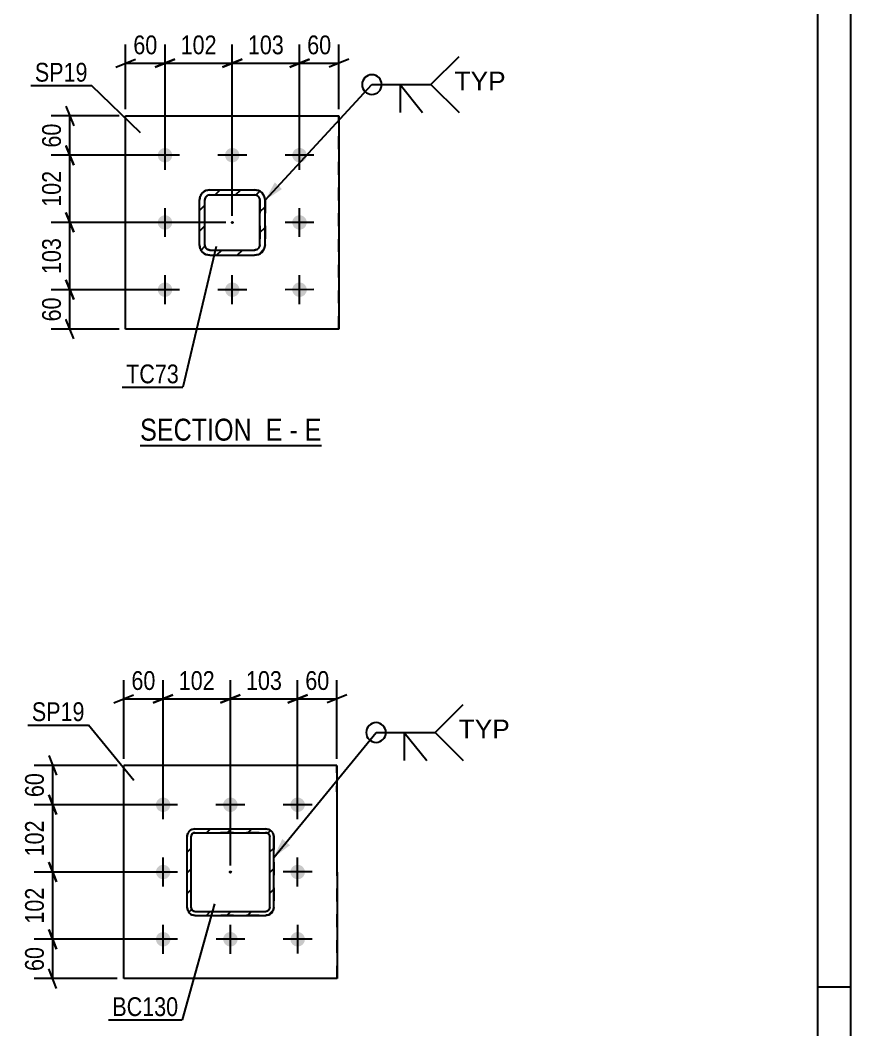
# Model space of a CAD drawing. Header units: millimetres. Extents: x -147 to 447, y -184 to 236.
# Drawn here: x 320.8 to 447.4, y -41.3 to 112.6 of the extents above; entities that cross this region are included whole.
import ezdxf

# ---------------------------------------------------------------- set-up
doc = ezdxf.new("R2010")
doc.units = ezdxf.units.MM
doc.linetypes.add('DXK_LINE_DOT2', pattern=[3.9198, 1.9599, -1.9599])
doc.linetypes.add('DXK_LINE_DOT3', pattern=[5.9187, 2.979, -0.9799, 0.9799, -0.9799])
doc.styles.add('Arial', font='arial.ttf', dxfattribs={"height": 0.2})
doc.styles.add('Arial Narrow', font='ARIALN.TTF', dxfattribs={"height": 0.2})

# ---------------------------------------------------------------- blocks, each defined once
blk = doc.blocks.new('Unknown-284876408-1134')
at = {"color": 5, "linetype": 'Continuous'}
for p, q in [((447.38, -183.85), (447.38, 236.15)), ((442.38, -178.85), (442.38, 231.15)), ((447.38, -34.85), (442.38, -34.85))]:
    blk.add_line(p, q, dxfattribs=at)
blk = doc.blocks.new('Unknown-284876408-16 - 8393')
at = {"color": 6, "linetype": 'Continuous'}
blk.add_line((339.06, 47.72), (366.7, 47.72), dxfattribs=at)
at = {"color": 0, "linetype": 'Continuous'}
for points in [[(357.16, 48.47), (357.16, 51.97), (339.06, 51.97), (339.06, 48.47)], [(360.77, 48.47), (360.77, 51.97), (358.21, 51.97), (358.21, 48.47)], [(363.1, 48.47), (363.1, 51.97), (361.82, 51.97), (361.82, 48.47)], [(366.7, 48.47), (366.7, 51.97), (364.15, 51.97), (364.15, 48.47)]]:
    blk.add_wipeout(points, dxfattribs=at)
at = {"color": 7, "linetype": 'Continuous', "style": 'Arial Narrow'}
for s, p in [('SECTION ', (339.06, 48.47)), ('E', (358.21, 48.47)), ('E', (364.15, 48.47)), ('-', (361.82, 48.47))]:
    blk.add_text(s, height=3.34, dxfattribs=at).set_placement(p)
blk = doc.blocks.new('Part-284876408-8237 - 8222')
at = {"linetype": 'Continuous'}
h = blk.add_hatch(dxfattribs=at)
h.set_pattern_fill('', scale=0.7, style=0, pattern_type=0)
h.set_pattern_definition([(45, (358.684, -23.794), (-1.57154, 1.57154), [])])
h.paths.add_polyline_path([(358.22, -23.89), (358.68, -23.79), (359.07, -23.53), (359.33, -23.14), (359.42, -22.69), (359.42, -11.89), (359.33, -11.43), (359.07, -11.04), (358.68, -10.78), (358.22, -10.69), (347.42, -10.69), (346.96, -10.78), (346.57, -11.04), (346.31, -11.43), (346.22, -11.89), (346.22, -22.69), (346.32, -23.15), (346.58, -23.54), (346.97, -23.8), (347.42, -23.89)])
h.paths.add_polyline_path([(347.42, -23.29), (347.2, -23.24), (347, -23.11), (346.87, -22.92), (346.82, -22.69), (346.82, -11.89), (346.87, -11.66), (347, -11.46), (347.19, -11.33), (347.42, -11.29), (358.22, -11.29), (358.45, -11.33), (358.65, -11.46), (358.78, -11.66), (358.82, -11.89), (358.82, -22.69), (358.78, -22.91), (358.65, -23.11), (358.45, -23.24), (358.22, -23.29)])
blk.add_hatch(color=246, dxfattribs=at).paths.add_polyline_path([(352.82, -17.39, -1), (352.82, -17.19, -1)])
at = {"color": 7, "linetype": 'DXK_LINE_DOT2'}
for p, q in [((346.96, -10.78), (347.42, -10.69)), ((347.42, -10.69), (358.22, -10.68)), ((358.22, -10.68), (358.68, -10.78)), ((346.22, -11.89), (346.31, -11.43)), ((346.23, -22.69), (346.22, -11.89)), ((346.87, -11.66), (346.82, -11.89)), ((346.83, -22.69), (346.82, -11.89)), ((347, -11.46), (346.87, -11.66)), ((347.19, -11.33), (347, -11.46)), ((347.42, -11.29), (347.19, -11.33)), ((347.42, -11.29), (358.22, -11.28)), ((358.45, -11.33), (358.22, -11.28)), ((358.65, -11.46), (358.45, -11.33)), ((358.78, -11.66), (358.65, -11.46)), ((358.68, -10.78), (358.68, -10.78)), ((358.82, -11.88), (358.78, -11.66)), ((358.83, -22.68), (358.82, -11.88)), ((359.33, -11.43), (359.33, -11.43)), ((359.33, -11.43), (359.42, -11.88)), ((359.42, -11.88), (359.43, -22.68)), ((346.32, -23.15), (346.23, -22.69)), ((346.83, -22.69), (346.87, -22.92)), ((346.87, -22.92), (347, -23.11)), ((358.65, -23.11), (358.78, -22.91)), ((358.78, -22.91), (358.83, -22.68)), ((359.43, -22.68), (359.33, -23.14)), ((347.43, -23.89), (346.97, -23.8)), ((347, -23.11), (347.2, -23.24)), ((347.2, -23.24), (347.43, -23.29)), ((347.43, -23.29), (358.23, -23.28)), ((347.43, -23.89), (358.23, -23.88)), ((358.23, -23.28), (358.45, -23.24)), ((358.68, -23.79), (358.23, -23.88)), ((358.45, -23.24), (358.65, -23.11))]:
    blk.add_line(p, q, dxfattribs=at)
at = {"color": 2, "linetype": 'Continuous'}
for p, q in [((347.42, -10.69), (346.96, -10.78)), ((347.42, -10.69), (347.42, -10.69)), ((347.42, -10.69), (358.22, -10.69)), ((358.22, -10.69), (358.22, -10.68)), ((358.68, -10.78), (358.22, -10.69)), ((346.31, -11.43), (346.22, -11.89)), ((346.22, -11.89), (346.22, -11.89)), ((346.22, -22.69), (346.22, -11.89)), ((346.82, -11.89), (346.87, -11.66)), ((346.82, -11.89), (346.82, -11.89)), ((346.82, -22.69), (346.82, -11.89)), ((346.87, -11.66), (347, -11.46)), ((347, -11.46), (347.19, -11.33)), ((347.19, -11.33), (347.42, -11.29)), ((347.42, -11.29), (347.42, -11.29)), ((347.42, -11.29), (358.22, -11.29)), ((358.22, -11.29), (358.22, -11.28)), ((358.22, -11.29), (358.45, -11.33)), ((358.45, -11.33), (358.65, -11.46)), ((358.65, -11.46), (358.78, -11.66)), ((358.78, -11.66), (358.82, -11.89)), ((358.82, -11.89), (358.82, -11.88)), ((358.82, -22.69), (358.82, -11.89)), ((359.42, -11.89), (359.33, -11.43)), ((359.42, -11.89), (359.42, -11.88)), ((359.42, -22.69), (359.42, -11.89)), ((346.22, -22.69), (346.23, -22.69)), ((346.22, -22.69), (346.32, -23.15)), ((346.82, -22.69), (346.83, -22.69)), ((346.87, -22.92), (346.82, -22.69)), ((347, -23.11), (346.87, -22.92)), ((358.78, -22.91), (358.65, -23.11)), ((358.82, -22.69), (358.78, -22.91)), ((358.82, -22.69), (358.83, -22.68)), ((359.33, -23.14), (359.42, -22.69)), ((359.42, -22.69), (359.43, -22.68)), ((346.97, -23.8), (347.42, -23.89)), ((347.2, -23.24), (347, -23.11)), ((347.42, -23.29), (347.2, -23.24)), ((347.42, -23.29), (347.43, -23.29)), ((347.42, -23.29), (358.22, -23.29)), ((347.42, -23.89), (347.43, -23.89)), ((347.42, -23.89), (358.22, -23.89)), ((358.45, -23.24), (358.22, -23.29)), ((358.22, -23.29), (358.23, -23.28)), ((358.22, -23.89), (358.68, -23.79)), ((358.22, -23.89), (358.23, -23.88)), ((358.65, -23.11), (358.45, -23.24))]:
    blk.add_line(p, q, dxfattribs=at)
at = {"color": 246, "linetype": 'DXK_LINE_DOT2'}
blk.add_line((352.83, -17.29), (352.82, -17.29), dxfattribs=at)
at = {"color": 7, "linetype": 'DXK_LINE_DOT3'}
blk.add_line((352.82, -17.29), (352.82, -17.29), dxfattribs=at)
at = {"color": 246, "linetype": 'Continuous'}
blk.add_circle((352.82, -17.29), 0.1, dxfattribs=at)
at = {"color": 7, "linetype": 'DXK_LINE_DOT2'}
for centre, start, end in [((347.42, -11.89), 112.5099, 157.5099), ((347.43, -22.69), 202.5099, 247.5099), ((358.23, -22.68), 292.5099, 337.5099)]:
    blk.add_arc(centre, 1.2, start, end, dxfattribs=at)
at = {"color": 2, "linetype": 'Continuous'}
for centre, start, end in [((347.42, -11.89), 112.5099, 157.5099), ((358.22, -11.89), 22.5099, 67.5099), ((347.42, -22.69), 202.5099, 247.5099), ((358.22, -22.69), 292.5099, 337.5099)]:
    blk.add_arc(centre, 1.2, start, end, dxfattribs=at)
blk = doc.blocks.new('Part-284876408-8238 - 8222')
at = {"color": 2, "linetype": 'Continuous'}
for p, q in [((369.07, -1.03), (336.57, -1.04)), ((336.57, -1.04), (336.57, -1.04)), ((336.58, -33.54), (336.57, -1.04)), ((369.07, -1.03), (369.07, -1.03)), ((369.07, -1.03), (369.08, -33.53)), ((369.08, -33.53), (336.58, -33.54)), ((336.58, -33.54), (336.58, -33.54)), ((369.08, -33.53), (369.08, -33.53))]:
    blk.add_line(p, q, dxfattribs=at)
at = {"color": 7, "linetype": 'DXK_LINE_DOT2'}
for p, q in [((369.07, -1.03), (336.57, -1.04)), ((336.58, -33.54), (336.57, -1.04)), ((369.08, -33.53), (369.07, -1.03)), ((369.08, -33.53), (336.58, -33.54))]:
    blk.add_line(p, q, dxfattribs=at)
blk = doc.blocks.new('Bolt-284876408-8288 - 8222')
at = {"linetype": 'Continuous'}
for points in [[(343.37, -6.28), (343.51, -6.46), (343.61, -6.67), (343.66, -6.9), (343.67, -7.13), (343.63, -7.35), (343.54, -7.56), (343.41, -7.75), (343.24, -7.91), (343.04, -8.03), (342.83, -8.11), (342.6, -8.14), (342.37, -8.12), (342.15, -8.05), (341.95, -7.94), (341.77, -7.79), (341.63, -7.61), (341.54, -7.4), (341.48, -7.18), (341.48, -6.95), (341.52, -6.72), (341.61, -6.51), (341.74, -6.32), (341.9, -6.16), (342.1, -6.04), (342.32, -5.97), (342.55, -5.94), (342.77, -5.96), (342.99, -6.02), (343.2, -6.13)], [(353.62, -6.28), (353.76, -6.46), (353.86, -6.67), (353.91, -6.89), (353.92, -7.12), (353.88, -7.35), (353.79, -7.56), (353.66, -7.75), (353.49, -7.91), (353.29, -8.03), (353.08, -8.11), (352.85, -8.14), (352.62, -8.12), (352.4, -8.05), (352.2, -7.94), (352.02, -7.79), (351.88, -7.61), (351.79, -7.4), (351.73, -7.18), (351.73, -6.95), (351.77, -6.72), (351.86, -6.51), (351.99, -6.32), (352.15, -6.16), (352.35, -6.04), (352.57, -5.97), (352.8, -5.94), (353.02, -5.95), (353.24, -6.02), (353.45, -6.13)], [(363.87, -6.28), (364.01, -6.46), (364.11, -6.67), (364.16, -6.89), (364.17, -7.12), (364.13, -7.35), (364.04, -7.56), (363.91, -7.75), (363.74, -7.91), (363.54, -8.03), (363.33, -8.1), (363.1, -8.13), (362.87, -8.12), (362.65, -8.05), (362.45, -7.94), (362.27, -7.79), (362.13, -7.61), (362.04, -7.4), (361.98, -7.18), (361.98, -6.95), (362.02, -6.72), (362.11, -6.51), (362.24, -6.32), (362.4, -6.16), (362.6, -6.04), (362.82, -5.96), (363.05, -5.93), (363.27, -5.95), (363.49, -6.02), (363.7, -6.13)], [(343.37, -16.53), (343.51, -16.71), (343.61, -16.92), (343.67, -17.15), (343.67, -17.38), (343.63, -17.6), (343.54, -17.81), (343.41, -18), (343.24, -18.16), (343.05, -18.28), (342.83, -18.36), (342.6, -18.39), (342.37, -18.37), (342.15, -18.3), (341.95, -18.19), (341.78, -18.04), (341.64, -17.86), (341.54, -17.65), (341.48, -17.43), (341.48, -17.2), (341.52, -16.97), (341.61, -16.76), (341.74, -16.57), (341.91, -16.41), (342.1, -16.29), (342.32, -16.22), (342.55, -16.19), (342.78, -16.21), (343, -16.27), (343.2, -16.38)], [(363.87, -16.53), (364.01, -16.71), (364.11, -16.92), (364.17, -17.14), (364.17, -17.37), (364.13, -17.6), (364.04, -17.81), (363.91, -18), (363.74, -18.16), (363.55, -18.28), (363.33, -18.35), (363.1, -18.38), (362.87, -18.37), (362.65, -18.3), (362.45, -18.19), (362.28, -18.04), (362.14, -17.86), (362.04, -17.65), (361.98, -17.43), (361.98, -17.2), (362.02, -16.97), (362.11, -16.76), (362.24, -16.57), (362.41, -16.41), (362.6, -16.29), (362.82, -16.21), (363.05, -16.18), (363.28, -16.2), (363.5, -16.27), (363.7, -16.38)], [(343.37, -26.78), (343.51, -26.96), (343.61, -27.17), (343.67, -27.4), (343.67, -27.63), (343.63, -27.85), (343.54, -28.06), (343.41, -28.25), (343.24, -28.41), (343.05, -28.53), (342.83, -28.61), (342.6, -28.64), (342.37, -28.62), (342.15, -28.55), (341.95, -28.44), (341.78, -28.29), (341.64, -28.11), (341.54, -27.9), (341.49, -27.68), (341.48, -27.45), (341.52, -27.22), (341.61, -27.01), (341.74, -26.82), (341.91, -26.66), (342.1, -26.54), (342.32, -26.47), (342.55, -26.44), (342.78, -26.46), (343, -26.52), (343.2, -26.63)], [(353.62, -26.78), (353.76, -26.96), (353.86, -27.17), (353.92, -27.39), (353.92, -27.62), (353.88, -27.85), (353.79, -28.06), (353.66, -28.25), (353.49, -28.41), (353.3, -28.53), (353.08, -28.61), (352.85, -28.64), (352.62, -28.62), (352.4, -28.55), (352.2, -28.44), (352.03, -28.29), (351.89, -28.11), (351.79, -27.9), (351.74, -27.68), (351.73, -27.45), (351.77, -27.22), (351.86, -27.01), (351.99, -26.82), (352.16, -26.66), (352.35, -26.54), (352.57, -26.47), (352.8, -26.44), (353.03, -26.45), (353.25, -26.52), (353.45, -26.63)], [(363.87, -26.78), (364.01, -26.96), (364.11, -27.17), (364.17, -27.39), (364.17, -27.62), (364.13, -27.85), (364.04, -28.06), (363.91, -28.25), (363.74, -28.41), (363.55, -28.53), (363.33, -28.6), (363.1, -28.63), (362.87, -28.62), (362.65, -28.55), (362.45, -28.44), (362.28, -28.29), (362.14, -28.11), (362.04, -27.9), (361.99, -27.68), (361.98, -27.45), (362.02, -27.22), (362.11, -27.01), (362.24, -26.82), (362.41, -26.66), (362.6, -26.54), (362.82, -26.46), (363.05, -26.43), (363.28, -26.45), (363.5, -26.52), (363.7, -26.63)]]:
    blk.add_hatch(color=1, dxfattribs=at).paths.add_polyline_path(points)
at = {"color": 1, "linetype": 'Continuous'}
for p, q in [((342.57, -9.24), (342.57, -4.84)), ((352.82, -9.24), (352.82, -4.84)), ((363.07, -9.23), (363.07, -4.83)), ((344.77, -7.04), (340.37, -7.04)), ((355.02, -7.04), (350.62, -7.04)), ((365.27, -7.03), (360.87, -7.03)), ((342.57, -19.49), (342.57, -15.09)), ((363.07, -19.48), (363.07, -15.08)), ((344.77, -17.29), (340.37, -17.29)), ((365.27, -17.28), (360.87, -17.28)), ((342.58, -29.74), (342.58, -25.34)), ((352.83, -29.74), (352.83, -25.34)), ((363.08, -29.73), (363.08, -25.33)), ((344.78, -27.54), (340.38, -27.54)), ((355.03, -27.54), (350.63, -27.54)), ((365.28, -27.53), (360.88, -27.53))]:
    blk.add_line(p, q, dxfattribs=at)
blk = doc.blocks.new('Part-284876408-8407 - 8393')
at = {"linetype": 'Continuous'}
h = blk.add_hatch(dxfattribs=at)
h.set_pattern_fill('', scale=0.7, style=0, pattern_type=0)
h.set_pattern_definition([(45, (357.121, 76.8457), (-1.57154, 1.57154), [])])
h.paths.add_polyline_path([(356.51, 76.72), (357.12, 76.85), (357.64, 77.19), (357.99, 77.71), (358.11, 78.32), (358.11, 85.12), (357.99, 85.74), (357.64, 86.26), (357.12, 86.6), (356.51, 86.72), (349.71, 86.72), (349.09, 86.6), (348.58, 86.25), (348.23, 85.73), (348.11, 85.12), (348.11, 78.32), (348.23, 77.71), (348.58, 77.19), (349.1, 76.84), (349.71, 76.72)])
h.paths.add_polyline_path([(349.71, 77.52), (349.4, 77.58), (349.14, 77.76), (348.97, 78.02), (348.91, 78.32), (348.91, 85.12), (348.97, 85.43), (349.14, 85.69), (349.4, 85.86), (349.71, 85.92), (356.51, 85.92), (356.81, 85.86), (357.07, 85.69), (357.25, 85.43), (357.31, 85.12), (357.31, 78.32), (357.25, 78.02), (357.07, 77.76), (356.81, 77.58), (356.51, 77.52)])
blk.add_hatch(color=246, dxfattribs=at).paths.add_polyline_path([(353.11, 81.62, -1), (353.11, 81.82, -1)])
at = {"color": 2, "linetype": 'Continuous'}
for p, q in [((349.71, 86.72), (349.09, 86.6)), ((349.71, 86.72), (349.71, 86.72)), ((349.71, 86.72), (356.51, 86.72)), ((356.51, 86.72), (356.51, 86.72)), ((357.12, 86.6), (356.51, 86.72)), ((348.23, 85.73), (348.11, 85.12)), ((348.11, 85.12), (348.11, 85.12)), ((348.11, 78.32), (348.11, 85.12)), ((348.91, 85.12), (348.97, 85.43)), ((348.91, 85.12), (348.91, 85.12)), ((348.91, 78.32), (348.91, 85.12)), ((349.4, 85.86), (349.71, 85.92)), ((349.71, 85.92), (349.71, 85.92)), ((349.71, 85.92), (356.51, 85.92)), ((356.51, 85.92), (356.51, 85.92)), ((356.51, 85.92), (356.81, 85.86)), ((357.25, 85.43), (357.31, 85.12)), ((357.31, 85.12), (357.31, 85.12)), ((357.31, 78.32), (357.31, 85.12)), ((358.11, 85.12), (357.99, 85.74)), ((358.11, 85.12), (358.11, 85.12)), ((358.11, 78.32), (358.11, 85.12)), ((348.11, 78.32), (348.11, 78.32)), ((348.11, 78.32), (348.23, 77.71)), ((348.91, 78.32), (348.91, 78.32)), ((348.97, 78.02), (348.91, 78.32)), ((349.71, 77.52), (349.4, 77.58)), ((349.71, 77.52), (349.71, 77.52)), ((349.71, 77.52), (356.51, 77.52)), ((356.81, 77.58), (356.51, 77.52)), ((356.51, 77.52), (356.51, 77.52)), ((357.31, 78.32), (357.25, 78.02)), ((357.31, 78.32), (357.31, 78.32)), ((357.99, 77.71), (358.11, 78.32)), ((358.11, 78.32), (358.11, 78.32)), ((349.1, 76.84), (349.71, 76.72)), ((349.71, 76.72), (349.71, 76.72)), ((349.71, 76.72), (356.51, 76.72)), ((356.51, 76.72), (357.12, 76.85)), ((356.51, 76.72), (356.51, 76.72))]:
    blk.add_line(p, q, dxfattribs=at)
at = {"color": 7, "linetype": 'DXK_LINE_DOT2'}
for p, q in [((349.1, 86.6), (349.71, 86.72)), ((349.71, 86.72), (356.51, 86.72)), ((356.51, 86.72), (357.12, 86.6)), ((348.11, 85.12), (348.23, 85.73)), ((348.11, 78.32), (348.11, 85.12)), ((348.97, 85.43), (348.91, 85.12)), ((348.91, 78.32), (348.91, 85.12)), ((349.71, 85.92), (349.4, 85.86)), ((349.71, 85.92), (356.51, 85.92)), ((356.81, 85.86), (356.51, 85.92)), ((357.31, 85.12), (357.25, 85.43)), ((357.25, 85.43), (357.25, 85.43)), ((357.31, 85.12), (357.31, 78.32)), ((357.99, 85.74), (357.99, 85.74)), ((357.99, 85.74), (358.11, 85.12)), ((358.11, 85.12), (358.11, 78.32)), ((348.23, 77.71), (348.11, 78.32)), ((348.91, 78.32), (348.97, 78.02)), ((349.4, 77.58), (349.71, 77.52)), ((349.71, 77.52), (356.51, 77.52)), ((356.51, 77.52), (356.82, 77.58)), ((357.25, 78.02), (357.31, 78.32)), ((357.31, 78.32), (357.31, 78.32)), ((358.11, 78.32), (357.99, 77.71)), ((358.11, 78.32), (358.11, 78.32)), ((349.71, 76.72), (349.1, 76.84)), ((349.71, 76.72), (356.51, 76.72)), ((357.12, 76.85), (356.51, 76.72))]:
    blk.add_line(p, q, dxfattribs=at)
at = {"color": 7, "linetype": 'DXK_LINE_DOT3'}
blk.add_line((353.11, 81.72), (353.11, 81.72), dxfattribs=at)
at = {"color": 246, "linetype": 'DXK_LINE_DOT2'}
blk.add_line((353.11, 81.72), (353.11, 81.72), dxfattribs=at)
at = {"color": 246, "linetype": 'Continuous'}
blk.add_circle((353.11, 81.72), 0.1, dxfattribs=at)
at = {"color": 7, "linetype": 'DXK_LINE_DOT2'}
for centre, radius, start, end in [((349.71, 85.12), 1.6, 112.5099, 157.5099), ((356.51, 85.12), 1.6, 22.5099, 67.5099), ((349.71, 85.12), 0.8, 112.5099, 157.5099), ((356.51, 85.12), 0.8, 22.5099, 67.5099), ((349.71, 78.32), 1.6, 202.5099, 247.5099), ((349.71, 78.32), 0.8, 202.5099, 247.5099), ((356.51, 78.32), 0.8, 292.5099, 337.5099), ((356.51, 78.32), 1.6, 292.5099, 337.5099)]:
    blk.add_arc(centre, radius, start, end, dxfattribs=at)
at = {"color": 2, "linetype": 'Continuous'}
for centre, radius, start, end in [((349.71, 85.12), 1.6, 112.5099, 157.5099), ((356.51, 85.12), 1.6, 22.5099, 67.5099), ((349.71, 85.12), 0.8, 112.5099, 157.5099), ((356.51, 85.12), 0.8, 22.5099, 67.5099), ((349.71, 78.32), 1.6, 202.5099, 247.5099), ((349.71, 78.32), 0.8, 202.5099, 247.5099), ((356.51, 78.32), 0.8, 292.5099, 337.5099), ((356.51, 78.32), 1.6, 292.5099, 337.5099)]:
    blk.add_arc(centre, radius, start, end, dxfattribs=at)
blk = doc.blocks.new('Part-284876408-8411 - 8393')
at = {"color": 2, "linetype": 'Continuous'}
for p, q in [((336.86, 97.97), (369.36, 97.98)), ((336.86, 65.47), (336.86, 97.97)), ((369.36, 97.98), (369.36, 97.98)), ((369.36, 97.98), (369.36, 65.48)), ((369.36, 65.48), (336.86, 65.47)), ((369.36, 65.48), (369.36, 65.48))]:
    blk.add_line(p, q, dxfattribs=at)
at = {"color": 7, "linetype": 'DXK_LINE_DOT2'}
for p, q in [((336.86, 65.47), (336.86, 97.97)), ((369.36, 65.48), (369.36, 97.98)), ((369.36, 97.98), (369.36, 97.98)), ((369.36, 65.48), (369.36, 65.48))]:
    blk.add_line(p, q, dxfattribs=at)
blk = doc.blocks.new('Bolt-284876408-8461 - 8393')
at = {"linetype": 'Continuous'}
for points in [[(343.96, 91.97), (343.93, 91.74), (343.86, 91.52), (343.75, 91.33), (343.59, 91.15), (343.41, 91.02), (343.2, 90.93), (342.97, 90.88), (342.74, 90.88), (342.52, 90.93), (342.31, 91.02), (342.12, 91.15), (341.97, 91.32), (341.85, 91.52), (341.78, 91.74), (341.76, 91.97), (341.78, 92.2), (341.85, 92.42), (341.97, 92.62), (342.12, 92.79), (342.31, 92.92), (342.52, 93.02), (342.74, 93.07), (342.97, 93.07), (343.2, 93.02), (343.41, 92.92), (343.59, 92.79), (343.75, 92.62), (343.86, 92.42), (343.93, 92.2)], [(354.21, 91.97), (354.18, 91.74), (354.11, 91.53), (354, 91.33), (353.84, 91.16), (353.66, 91.02), (353.45, 90.93), (353.22, 90.88), (352.99, 90.88), (352.77, 90.93), (352.56, 91.02), (352.37, 91.16), (352.22, 91.33), (352.1, 91.53), (352.03, 91.74), (352.01, 91.97), (352.03, 92.2), (352.1, 92.42), (352.22, 92.62), (352.37, 92.79), (352.56, 92.93), (352.77, 93.02), (352.99, 93.07), (353.22, 93.07), (353.45, 93.02), (353.66, 92.93), (353.84, 92.79), (354, 92.62), (354.11, 92.42), (354.18, 92.2)], [(364.46, 91.98), (364.43, 91.75), (364.36, 91.53), (364.25, 91.33), (364.09, 91.16), (363.91, 91.02), (363.7, 90.93), (363.47, 90.88), (363.24, 90.88), (363.02, 90.93), (362.81, 91.02), (362.62, 91.16), (362.47, 91.33), (362.35, 91.53), (362.28, 91.75), (362.26, 91.97), (362.28, 92.2), (362.35, 92.42), (362.47, 92.62), (362.62, 92.79), (362.81, 92.93), (363.02, 93.02), (363.24, 93.07), (363.47, 93.07), (363.7, 93.02), (363.91, 92.93), (364.09, 92.79), (364.25, 92.62), (364.36, 92.42), (364.43, 92.2)], [(343.96, 81.72), (343.93, 81.49), (343.86, 81.27), (343.75, 81.08), (343.59, 80.9), (343.41, 80.77), (343.2, 80.68), (342.97, 80.63), (342.74, 80.63), (342.52, 80.68), (342.31, 80.77), (342.12, 80.9), (341.97, 81.07), (341.85, 81.27), (341.78, 81.49), (341.76, 81.72), (341.78, 81.95), (341.85, 82.17), (341.97, 82.37), (342.12, 82.54), (342.31, 82.67), (342.52, 82.77), (342.74, 82.82), (342.97, 82.82), (343.2, 82.77), (343.41, 82.67), (343.59, 82.54), (343.75, 82.37), (343.86, 82.17), (343.93, 81.95)], [(364.46, 81.73), (364.43, 81.5), (364.36, 81.28), (364.25, 81.08), (364.09, 80.91), (363.91, 80.77), (363.7, 80.68), (363.47, 80.63), (363.24, 80.63), (363.02, 80.68), (362.81, 80.77), (362.62, 80.91), (362.47, 81.08), (362.35, 81.28), (362.28, 81.5), (362.26, 81.72), (362.28, 81.95), (362.35, 82.17), (362.47, 82.37), (362.62, 82.54), (362.81, 82.68), (363.02, 82.77), (363.24, 82.82), (363.47, 82.82), (363.7, 82.77), (363.91, 82.68), (364.09, 82.54), (364.25, 82.37), (364.36, 82.17), (364.43, 81.95)], [(343.96, 71.47), (343.94, 71.24), (343.87, 71.02), (343.75, 70.83), (343.6, 70.65), (343.41, 70.52), (343.2, 70.43), (342.98, 70.38), (342.75, 70.38), (342.52, 70.43), (342.31, 70.52), (342.12, 70.65), (341.97, 70.82), (341.86, 71.02), (341.78, 71.24), (341.76, 71.47), (341.78, 71.7), (341.86, 71.92), (341.97, 72.12), (342.12, 72.29), (342.31, 72.42), (342.52, 72.52), (342.75, 72.57), (342.98, 72.57), (343.2, 72.52), (343.41, 72.42), (343.6, 72.29), (343.75, 72.12), (343.87, 71.92), (343.94, 71.7)], [(354.21, 71.47), (354.19, 71.24), (354.12, 71.03), (354, 70.83), (353.85, 70.66), (353.66, 70.52), (353.45, 70.43), (353.23, 70.38), (353, 70.38), (352.77, 70.43), (352.56, 70.52), (352.37, 70.66), (352.22, 70.83), (352.11, 71.03), (352.03, 71.24), (352.01, 71.47), (352.03, 71.7), (352.11, 71.92), (352.22, 72.12), (352.37, 72.29), (352.56, 72.43), (352.77, 72.52), (353, 72.57), (353.23, 72.57), (353.45, 72.52), (353.66, 72.43), (353.85, 72.29), (354, 72.12), (354.12, 71.92), (354.19, 71.7)], [(364.46, 71.48), (364.44, 71.25), (364.37, 71.03), (364.25, 70.83), (364.1, 70.66), (363.91, 70.52), (363.7, 70.43), (363.48, 70.38), (363.25, 70.38), (363.02, 70.43), (362.81, 70.52), (362.62, 70.66), (362.47, 70.83), (362.36, 71.03), (362.28, 71.25), (362.26, 71.47), (362.28, 71.7), (362.36, 71.92), (362.47, 72.12), (362.62, 72.29), (362.81, 72.43), (363.02, 72.52), (363.25, 72.57), (363.48, 72.57), (363.7, 72.52), (363.91, 72.43), (364.1, 72.29), (364.25, 72.12), (364.37, 71.92), (364.44, 71.7)]]:
    blk.add_hatch(color=1, dxfattribs=at).paths.add_polyline_path(points)
at = {"color": 1, "linetype": 'Continuous'}
for p, q in [((342.86, 89.77), (342.86, 94.17)), ((353.11, 89.77), (353.11, 94.17)), ((363.36, 89.77), (363.36, 94.17)), ((345.06, 91.97), (340.66, 91.97)), ((355.31, 91.97), (350.91, 91.97)), ((365.56, 91.98), (361.16, 91.97)), ((342.86, 79.52), (342.86, 83.92)), ((363.36, 79.52), (363.36, 83.92)), ((345.06, 81.72), (340.66, 81.72)), ((365.56, 81.73), (361.16, 81.72)), ((342.86, 69.27), (342.86, 73.67)), ((353.11, 69.27), (353.11, 73.67)), ((363.36, 69.27), (363.36, 73.67)), ((345.06, 71.47), (340.66, 71.47)), ((355.31, 71.47), (350.91, 71.47)), ((365.56, 71.48), (361.16, 71.47))]:
    blk.add_line(p, q, dxfattribs=at)
blk = doc.blocks.new('StraightDimension-284876408-9224 - 8222')
at = {"color": 7, "linetype": 'Continuous'}
for p, q in [((363.07, -6.03), (363.07, 11.97)), ((369.07, -0.03), (369.07, 11.97)), ((361.57, 8.52), (364.57, 9.72)), ((370.57, 9.72), (367.57, 8.52)), ((363.07, 9.12), (369.07, 9.12))]:
    blk.add_line(p, q, dxfattribs=at)
at = {"color": 0}
blk.add_wipeout([(368.5, 9.87), (368.5, 14.07), (363.64, 14.07), (363.64, 9.87)], dxfattribs=at)
at = {"color": 3, "style": 'Arial Narrow'}
blk.add_text('60', height=2.863, dxfattribs=at).set_placement((364.24, 10.47))
blk = doc.blocks.new('StraightDimension-284876408-9225 - 8222')
at = {"color": 7, "linetype": 'Continuous'}
for p, q in [((352.82, -16.29), (352.82, 11.97)), ((363.07, -6.03), (363.07, 11.97)), ((351.32, 8.52), (354.32, 9.72)), ((364.57, 9.72), (361.57, 8.52)), ((352.82, 9.12), (363.07, 9.12))]:
    blk.add_line(p, q, dxfattribs=at)
at = {"color": 0}
blk.add_wipeout([(361.29, 9.87), (361.29, 14.07), (354.6, 14.07), (354.6, 9.87)], dxfattribs=at)
at = {"color": 3, "style": 'Arial Narrow'}
blk.add_text('103', height=2.863, dxfattribs=at).set_placement((355.2, 10.47))
blk = doc.blocks.new('StraightDimension-284876408-9226 - 8222')
at = {"color": 7, "linetype": 'Continuous'}
for p, q in [((342.57, -6.04), (342.57, 11.97)), ((352.82, -16.29), (352.82, 11.97)), ((341.07, 8.52), (344.07, 9.72)), ((354.32, 9.72), (351.32, 8.52)), ((342.57, 9.12), (352.82, 9.12))]:
    blk.add_line(p, q, dxfattribs=at)
at = {"color": 0}
blk.add_wipeout([(351.04, 9.87), (351.04, 14.07), (344.35, 14.07), (344.35, 9.87)], dxfattribs=at)
at = {"color": 3, "style": 'Arial Narrow'}
blk.add_text('102', height=2.863, dxfattribs=at).set_placement((344.95, 10.47))
blk = doc.blocks.new('StraightDimension-284876408-9227 - 8222')
at = {"color": 7, "linetype": 'Continuous'}
for p, q in [((336.57, -0.04), (336.57, 11.97)), ((342.57, -6.04), (342.57, 11.97)), ((335.07, 8.52), (338.07, 9.72)), ((344.07, 9.72), (341.07, 8.52)), ((336.57, 9.12), (342.57, 9.12))]:
    blk.add_line(p, q, dxfattribs=at)
at = {"color": 0}
blk.add_wipeout([(342, 9.87), (342, 14.07), (337.14, 14.07), (337.14, 9.87)], dxfattribs=at)
at = {"color": 3, "style": 'Arial Narrow'}
blk.add_text('60', height=2.863, dxfattribs=at).set_placement((337.74, 10.47))
blk = doc.blocks.new('StraightDimension-284876408-9261 - 8222')
at = {"color": 7, "linetype": 'Continuous'}
for p, q in [((325.14, 0.46), (326.34, -2.54)), ((335.57, -1.04), (322.89, -1.04)), ((325.74, -7.04), (325.74, -1.04)), ((326.34, -8.54), (325.14, -5.54)), ((341.57, -7.04), (322.89, -7.04))]:
    blk.add_line(p, q, dxfattribs=at)
at = {"color": 0}
blk.add_wipeout([(324.99, -1.61), (320.79, -1.61), (320.79, -6.47), (324.99, -6.47)], dxfattribs=at)
at = {"color": 3, "style": 'Arial Narrow'}
blk.add_text('60', height=2.863, rotation=90.0002, dxfattribs=at).set_placement((324.39, -5.87))
blk = doc.blocks.new('StraightDimension-284876408-9262 - 8222')
at = {"color": 7, "linetype": 'Continuous'}
for p, q in [((325.14, -5.54), (326.34, -8.54)), ((341.57, -7.04), (322.89, -7.04)), ((325.74, -17.29), (325.74, -7.04)), ((326.34, -18.79), (325.14, -15.79)), ((341.57, -17.29), (322.89, -17.29))]:
    blk.add_line(p, q, dxfattribs=at)
at = {"color": 0}
blk.add_wipeout([(324.99, -8.82), (320.79, -8.82), (320.79, -15.5), (324.99, -15.5)], dxfattribs=at)
at = {"color": 3, "style": 'Arial Narrow'}
blk.add_text('102', height=2.863, rotation=90.0002, dxfattribs=at).set_placement((324.39, -14.9))
blk = doc.blocks.new('StraightDimension-284876408-9263 - 8222')
at = {"color": 7, "linetype": 'Continuous'}
for p, q in [((325.14, -15.79), (326.34, -18.79)), ((341.57, -17.29), (322.89, -17.29)), ((325.74, -27.54), (325.74, -17.29)), ((326.34, -29.04), (325.14, -26.04)), ((341.58, -27.54), (322.89, -27.54))]:
    blk.add_line(p, q, dxfattribs=at)
at = {"color": 0}
blk.add_wipeout([(324.99, -19.07), (320.79, -19.07), (320.79, -25.75), (324.99, -25.75)], dxfattribs=at)
at = {"color": 3, "style": 'Arial Narrow'}
blk.add_text('102', height=2.863, rotation=90.0002, dxfattribs=at).set_placement((324.39, -25.15))
blk = doc.blocks.new('StraightDimension-284876408-9264 - 8222')
at = {"color": 7, "linetype": 'Continuous'}
for p, q in [((325.14, -26.04), (326.34, -29.04)), ((341.58, -27.54), (322.89, -27.54)), ((325.74, -33.54), (325.74, -27.54)), ((326.34, -35.04), (325.14, -32.04)), ((335.58, -33.54), (322.89, -33.54))]:
    blk.add_line(p, q, dxfattribs=at)
at = {"color": 0}
blk.add_wipeout([(324.99, -28.11), (320.79, -28.11), (320.79, -32.97), (324.99, -32.97)], dxfattribs=at)
at = {"color": 3, "style": 'Arial Narrow'}
blk.add_text('60', height=2.863, rotation=90.0002, dxfattribs=at).set_placement((324.39, -32.37))
blk = doc.blocks.new('StraightDimension-284876408-8826 - 8393')
at = {"color": 7, "linetype": 'Continuous'}
for p, q in [((353.1, 82.72), (353.1, 108.86)), ((363.36, 92.97), (363.36, 108.86)), ((351.6, 105.41), (354.6, 106.61)), ((364.86, 106.61), (361.86, 105.41)), ((353.1, 106.01), (363.36, 106.01))]:
    blk.add_line(p, q, dxfattribs=at)
at = {"color": 0}
blk.add_wipeout([(361.57, 106.76), (361.57, 110.96), (354.89, 110.96), (354.89, 106.76)], dxfattribs=at)
at = {"color": 3, "style": 'Arial Narrow'}
blk.add_text('103', height=2.863, dxfattribs=at).set_placement((355.49, 107.36))
blk = doc.blocks.new('StraightDimension-284876408-8828 - 8393')
at = {"color": 7, "linetype": 'Continuous'}
for p, q in [((336.86, 98.97), (336.86, 108.86)), ((342.86, 92.97), (342.86, 108.86)), ((335.36, 105.41), (338.36, 106.61)), ((344.36, 106.61), (341.36, 105.41)), ((336.86, 106.01), (342.86, 106.01))]:
    blk.add_line(p, q, dxfattribs=at)
at = {"color": 0}
blk.add_wipeout([(342.28, 106.76), (342.28, 110.96), (337.43, 110.96), (337.43, 106.76)], dxfattribs=at)
at = {"color": 3, "style": 'Arial Narrow'}
blk.add_text('60', height=2.863, dxfattribs=at).set_placement((338.03, 107.36))
blk = doc.blocks.new('StraightDimension-284876408-8867 - 8393')
at = {"color": 7, "linetype": 'Continuous'}
for p, q in [((327.74, 83.22), (328.94, 80.22)), ((352.11, 81.72), (325.49, 81.72)), ((328.34, 71.47), (328.34, 81.72)), ((328.94, 69.97), (327.74, 72.97)), ((341.86, 71.47), (325.49, 71.47))]:
    blk.add_line(p, q, dxfattribs=at)
at = {"color": 0}
blk.add_wipeout([(327.59, 79.94), (323.39, 79.94), (323.39, 73.26), (327.59, 73.26)], dxfattribs=at)
at = {"color": 3, "style": 'Arial Narrow'}
blk.add_text('103', height=2.863, rotation=90.0002, dxfattribs=at).set_placement((326.99, 73.86))
blk = doc.blocks.new('StraightDimension-284876408-8825 - 8393')
at = {"color": 7, "linetype": 'Continuous'}
for p, q in [((363.36, 92.97), (363.36, 108.86)), ((369.36, 98.98), (369.36, 108.86)), ((361.86, 105.41), (364.86, 106.61)), ((370.86, 106.61), (367.86, 105.41)), ((363.36, 106.01), (369.36, 106.01))]:
    blk.add_line(p, q, dxfattribs=at)
at = {"color": 0}
blk.add_wipeout([(368.78, 106.76), (368.78, 110.96), (363.93, 110.96), (363.93, 106.76)], dxfattribs=at)
at = {"color": 3, "style": 'Arial Narrow'}
blk.add_text('60', height=2.863, dxfattribs=at).set_placement((364.53, 107.36))
blk = doc.blocks.new('StraightDimension-284876408-8827 - 8393')
at = {"color": 7, "linetype": 'Continuous'}
for p, q in [((342.86, 92.97), (342.86, 108.86)), ((353.1, 82.72), (353.1, 108.86)), ((341.36, 105.41), (344.36, 106.61)), ((354.6, 106.61), (351.6, 105.41)), ((342.86, 106.01), (353.1, 106.01))]:
    blk.add_line(p, q, dxfattribs=at)
at = {"color": 0}
blk.add_wipeout([(351.32, 106.76), (351.32, 110.96), (344.64, 110.96), (344.64, 106.76)], dxfattribs=at)
at = {"color": 3, "style": 'Arial Narrow'}
blk.add_text('102', height=2.863, dxfattribs=at).set_placement((345.24, 107.36))
blk = doc.blocks.new('StraightDimension-284876408-8865 - 8393')
at = {"color": 7, "linetype": 'Continuous'}
for p, q in [((327.74, 99.47), (328.94, 96.47)), ((335.86, 97.97), (325.49, 97.97)), ((328.34, 91.97), (328.34, 97.97)), ((328.94, 90.47), (327.74, 93.47)), ((341.86, 91.97), (325.49, 91.97))]:
    blk.add_line(p, q, dxfattribs=at)
at = {"color": 0}
blk.add_wipeout([(327.59, 97.4), (323.39, 97.4), (323.39, 92.54), (327.59, 92.54)], dxfattribs=at)
at = {"color": 3, "style": 'Arial Narrow'}
blk.add_text('60', height=2.863, rotation=90.0002, dxfattribs=at).set_placement((326.99, 93.14))
blk = doc.blocks.new('StraightDimension-284876408-8866 - 8393')
at = {"color": 7, "linetype": 'Continuous'}
for p, q in [((327.74, 93.47), (328.94, 90.47)), ((341.86, 91.97), (325.49, 91.97)), ((328.34, 81.72), (328.34, 91.97)), ((328.94, 80.22), (327.74, 83.22)), ((352.11, 81.72), (325.49, 81.72))]:
    blk.add_line(p, q, dxfattribs=at)
at = {"color": 0}
blk.add_wipeout([(327.59, 90.19), (323.39, 90.19), (323.39, 83.51), (327.59, 83.51)], dxfattribs=at)
at = {"color": 3, "style": 'Arial Narrow'}
blk.add_text('102', height=2.863, rotation=90.0002, dxfattribs=at).set_placement((326.99, 84.11))
blk = doc.blocks.new('StraightDimension-284876408-8868 - 8393')
at = {"color": 7, "linetype": 'Continuous'}
for p, q in [((327.74, 72.97), (328.94, 69.97)), ((341.86, 71.47), (325.49, 71.47)), ((328.34, 65.47), (328.34, 71.47)), ((328.94, 63.97), (327.74, 66.97)), ((335.86, 65.47), (325.49, 65.47))]:
    blk.add_line(p, q, dxfattribs=at)
at = {"color": 0}
blk.add_wipeout([(327.59, 70.9), (323.39, 70.9), (323.39, 66.04), (327.59, 66.04)], dxfattribs=at)
at = {"color": 3, "style": 'Arial Narrow'}
blk.add_text('60', height=2.863, rotation=90.0002, dxfattribs=at).set_placement((326.99, 66.64))
blk = doc.blocks.new('WeldMark-284876408-9505 - 8222')
at = {"linetype": 'Continuous'}
blk.add_hatch(color=30, dxfattribs=at).paths.add_polyline_path([(361.91, -13.2), (359.42, -15.05), (360.74, -12.25)])
at = {"color": 30, "linetype": 'Continuous'}
for p, q in [((359.42, -15.05), (375.02, 3.98)), ((375.02, 3.98), (384.02, 3.98))]:
    blk.add_line(p, q, dxfattribs=at)
at = {"color": 3, "linetype": 'Continuous'}
for q in [(382.74, -0.3), (379.31, -0.3)]:
    blk.add_line((379.31, 3.98), q, dxfattribs=at)
for start, end in [(90, 270), (270, 90)]:
    blk.add_arc((375.02, 3.98), 1.5, start, end, dxfattribs=at)
at = {"color": 0, "linetype": 'Continuous'}
blk.add_wipeout([(395.4, 3.08), (395.4, 6.08), (387.62, 6.08), (387.62, 3.08)], dxfattribs=at)
blk.add_wipeout([(395.4, 3.08), (395.4, 6.08), (387.62, 6.08), (387.62, 3.08)], dxfattribs=at)
at = {"color": 3, "linetype": 'Continuous'}
for q in [(388.31, 8.27), (388.31, -0.3)]:
    blk.add_line((384.02, 3.98), q, dxfattribs=at)
at = {"color": 3, "linetype": 'Continuous', "style": 'Arial'}
blk.add_text('TYP', height=2.865, dxfattribs=at).set_placement((387.62, 3.08))
blk = doc.blocks.new('Mark-284876408-9301 - 8222')
at = {"color": 0}
blk.add_wipeout([(344.88, -39.24), (344.88, -36.24), (334.83, -36.24), (334.83, -39.24)], dxfattribs=at)
blk.add_wipeout([(344.88, -39.24), (344.88, -36.24), (334.83, -36.24), (334.83, -39.24)], dxfattribs=at)
at = {"color": 30, "linetype": 'Continuous'}
for p in [(350.42, -22.14), (334.23, -39.84)]:
    blk.add_line(p, (345.48, -39.84), dxfattribs=at)
at = {"color": 3, "style": 'Arial Narrow'}
blk.add_text('BC130', height=2.863, dxfattribs=at).set_placement((334.83, -39.24))
blk = doc.blocks.new('Mark-284876408-9304 - 8222')
at = {"color": 0}
blk.add_wipeout([(330.6, 5.72), (330.6, 8.72), (322.56, 8.72), (322.56, 5.72)], dxfattribs=at)
blk.add_wipeout([(330.6, 5.72), (330.6, 8.72), (322.56, 8.72), (322.56, 5.72)], dxfattribs=at)
at = {"color": 30, "linetype": 'Continuous'}
for p in [(321.96, 5.12), (338.11, -3.35)]:
    blk.add_line(p, (331.2, 5.12), dxfattribs=at)
at = {"color": 3, "style": 'Arial Narrow'}
blk.add_text('SP19', height=2.863, dxfattribs=at).set_placement((322.56, 5.72))
blk = doc.blocks.new('Mark-284876408-8938 - 8393')
at = {"color": 0}
blk.add_wipeout([(331.06, 103.19), (331.06, 106.19), (323.02, 106.19), (323.02, 103.19)], dxfattribs=at)
blk.add_wipeout([(331.06, 103.19), (331.06, 106.19), (323.02, 106.19), (323.02, 103.19)], dxfattribs=at)
at = {"color": 30, "linetype": 'Continuous'}
for p in [(322.42, 102.59), (339.1, 95.41)]:
    blk.add_line(p, (331.66, 102.59), dxfattribs=at)
at = {"color": 3, "style": 'Arial Narrow'}
blk.add_text('SP19', height=2.863, dxfattribs=at).set_placement((323.02, 103.19))
blk = doc.blocks.new('WeldMark-284876408-9341 - 8393')
at = {"linetype": 'Continuous'}
blk.add_hatch(color=30, dxfattribs=at).paths.add_polyline_path([(360.69, 86.82), (358.11, 85.12), (359.59, 87.83)])
at = {"color": 30, "linetype": 'Continuous'}
for p, q in [((358.11, 85.12), (374.39, 102.75)), ((374.39, 102.75), (383.39, 102.75))]:
    blk.add_line(p, q, dxfattribs=at)
at = {"color": 3, "linetype": 'Continuous'}
for q in [(382.11, 98.47), (378.68, 98.47)]:
    blk.add_line((378.68, 102.75), q, dxfattribs=at)
for start, end in [(90, 270), (270, 90)]:
    blk.add_arc((374.39, 102.75), 1.5, start, end, dxfattribs=at)
at = {"color": 0, "linetype": 'Continuous'}
blk.add_wipeout([(394.77, 101.85), (394.77, 104.85), (386.99, 104.85), (386.99, 101.85)], dxfattribs=at)
blk.add_wipeout([(394.77, 101.85), (394.77, 104.85), (386.99, 104.85), (386.99, 101.85)], dxfattribs=at)
at = {"color": 3, "linetype": 'Continuous'}
for q in [(387.68, 107.04), (387.68, 98.47)]:
    blk.add_line((383.39, 102.75), q, dxfattribs=at)
at = {"color": 3, "linetype": 'Continuous', "style": 'Arial'}
blk.add_text('TYP', height=2.865, dxfattribs=at).set_placement((386.99, 101.85))
blk = doc.blocks.new('Mark-284876408-8935 - 8393')
at = {"color": 0}
blk.add_wipeout([(344.98, 57.21), (344.98, 60.21), (336.94, 60.21), (336.94, 57.21)], dxfattribs=at)
blk.add_wipeout([(344.98, 57.21), (344.98, 60.21), (336.94, 60.21), (336.94, 57.21)], dxfattribs=at)
at = {"color": 30, "linetype": 'Continuous'}
for p in [(350.67, 78.05), (336.34, 56.61)]:
    blk.add_line(p, (345.58, 56.61), dxfattribs=at)
at = {"color": 3, "style": 'Arial Narrow'}
blk.add_text('TC73', height=2.863, dxfattribs=at).set_placement((336.94, 57.21))

msp = doc.modelspace()

# ---------------------------------------------------------------- block references
for name in ['Unknown-284876408-1134', 'Part-284876408-8411 - 8393', 'Bolt-284876408-8461 - 8393', 'Part-284876408-8407 - 8393', 'Part-284876408-8238 - 8222', 'Bolt-284876408-8288 - 8222', 'Part-284876408-8237 - 8222']:
    msp.add_blockref(name, (0, 0))

# ---------------------------------------------------------------- next in the draw order: block references
for name in ['StraightDimension-284876408-8828 - 8393', 'StraightDimension-284876408-8826 - 8393', 'Unknown-284876408-16 - 8393', 'StraightDimension-284876408-9224 - 8222']:
    msp.add_blockref(name, (0, 0))

# ---------------------------------------------------------------- next in the draw order: block references
for name in ['StraightDimension-284876408-8825 - 8393', 'StraightDimension-284876408-8867 - 8393', 'StraightDimension-284876408-9225 - 8222']:
    msp.add_blockref(name, (0, 0))

# ---------------------------------------------------------------- next in the draw order: block references
for name in ['StraightDimension-284876408-8827 - 8393', 'WeldMark-284876408-9341 - 8393', 'StraightDimension-284876408-8868 - 8393', 'StraightDimension-284876408-9226 - 8222', 'WeldMark-284876408-9505 - 8222']:
    msp.add_blockref(name, (0, 0))

# ---------------------------------------------------------------- next in the draw order: block references
for name in ['StraightDimension-284876408-8865 - 8393', 'Mark-284876408-8935 - 8393', 'StraightDimension-284876408-9227 - 8222']:
    msp.add_blockref(name, (0, 0))

# ---------------------------------------------------------------- next in the draw order: block references
for name in ['Mark-284876408-8938 - 8393', 'StraightDimension-284876408-8866 - 8393', 'StraightDimension-284876408-9261 - 8222']:
    msp.add_blockref(name, (0, 0))

# ---------------------------------------------------------------- next in the draw order: block references
for name in ['Mark-284876408-9304 - 8222', 'StraightDimension-284876408-9262 - 8222']:
    msp.add_blockref(name, (0, 0))

# ---------------------------------------------------------------- next in the draw order: block references
msp.add_blockref('StraightDimension-284876408-9263 - 8222', (0, 0))

# ---------------------------------------------------------------- next in the draw order: block references
msp.add_blockref('StraightDimension-284876408-9264 - 8222', (0, 0))

# ---------------------------------------------------------------- next in the draw order: block references
msp.add_blockref('Mark-284876408-9301 - 8222', (0, 0))

doc.saveas('drawing.dxf')
